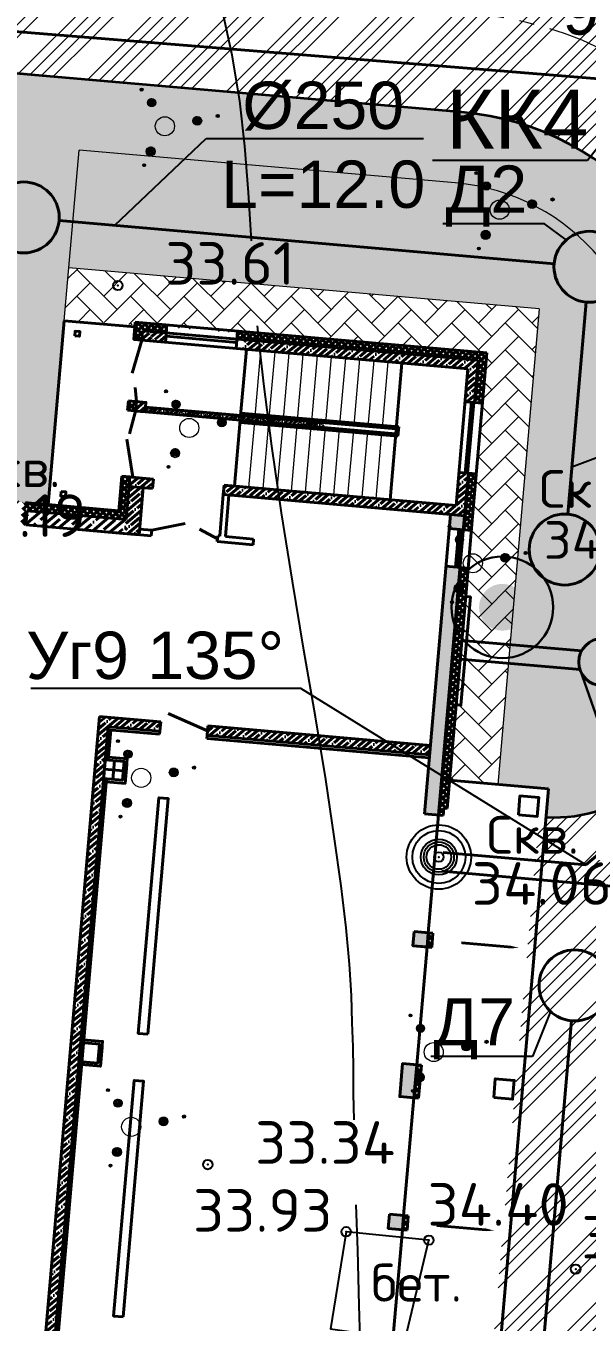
# Model space of a CAD drawing. Extents: x 8328 to 1441992, y -7354 to 642460.
# Drawn here: x 1441912.4 to 1441924.26, y 642279.61 to 642307.01 of the extents above; entities that cross this region are included whole.
import ezdxf
from ezdxf import colors
from ezdxf.entities.mleader import LeaderData, LeaderLine
from ezdxf.math import Vec2, Vec3

# ---------------------------------------------------------------- set-up
doc = ezdxf.new("R2010")
doc.units = 0
doc.header["$MEASUREMENT"] = 0
doc.header["$PDMODE"] = 32
doc.header["$PDSIZE"] = 0.2
doc.linetypes.add('CENTER', pattern=[20, 15, -1.7, 1.6, -1.7])
doc.linetypes.add('CONTI', pattern=[0])
for name, color, linetype, lineweight in [('01 - здание', 1, 'Continuous', 40), ('01-Контур', 1, 'Continuous', 40), ('02-Проезд', 5, 'Continuous', 35), ('10-Газон', 80, 'Continuous', 35), ('11-Штрих-тротуар', 40, 'Continuous', 15), ('19-вода', 5, 'Continuous', 40), ('19-дренаж', 6, 'Continuous', 40), ('19-канальяК1', 25, 'Continuous', 40), ('19-скважины', 7, 'Continuous', 30)]:
    doc.layers.add(name, color=color, linetype=linetype, lineweight=lineweight)
for name, color, linetype in [('GOR_BDEFAULT', 212, 'CONTI'), ('PI_OTD', 172, 'CONTI'), ('PI_OTDEFAULT', 172, 'CONTI'), ('PI_STDEFAULT', 6, 'CONTI'), ('Скв', 7, 'Continuous')]:
    doc.layers.add(name, color=color, linetype=linetype)
doc.styles.add('2_0-Ариел', font='arial.ttf', dxfattribs={"height": 2})
doc.styles.get("Standard").update_dxf_attribs({"font": 'txt.shx'})
doc.linetypes.add('Вода-1', pattern='A,15,-1,["В1",Standard,S=2,R=0,X=0,Y=-1],-3.3', length=19.3)
doc.linetypes.add('Дренаж-Д', pattern='A,20,-4,["Д",Standard,S=2,R=0,X=-2,Y=-1],-2.3', length=26.3)
doc.linetypes.add('Каналья-К1', pattern='A,20,-4,["К1",Standard,S=2,R=0,X=-2,Y=-1],-2.3', length=26.3)
pattern_1 = [(45, (1452.38544, -901.835), (-0.067351921, 0.067351921), []), (135, (1452.38544, -901.835), (-0.067351921, -0.067351921), [])]
pattern_2 = [(45, (1411.03127, -1534.55234), (-0.134703842, 0.134703842), []), (45, (1411.16598, -1534.55234), (-0.134703842, 0.134703842), [0.238125, -0.047625, 0, -0.047625])]

# ---------------------------------------------------------------- blocks, each defined once
blk = doc.blocks.new('Прокуратура_v1')
at = {"layer": '01 - здание', "lineweight": -2, "ltscale": 100}
h = blk.add_hatch(dxfattribs=at)
h.set_pattern_fill('ANSI37', color=256, scale=0.03)
h.set_pattern_definition(pattern_1)
edge = h.paths.add_edge_path()
edge.add_line((-7.31, -0.19), (-6.81, -0.19))
edge.add_line((-6.81, -0.19), (-6.81, -0.02))
edge.add_line((-6.81, -0.02), (-7.449, -0.02))
edge.add_arc((-7.486, -0.015), 0.0375, 279.5173, 352.8701, ccw=False)
edge.add_line((-7.48, -0.052), (-7.48, -0.39))
edge.add_line((-7.48, -0.39), (-7.31, -0.39))
edge.add_line((-7.31, -0.39), (-7.31, -0.19))
h.paths.add_polyline_path([(-7.31, -1.69), (-7.48, -1.69), (-7.48, -1.89), (-7.31, -1.89)])
edge = h.paths.add_edge_path()
edge.add_arc((-0.022, -0.021), 0.0375, 178.8259, 272.3048, ccw=False)
edge.add_line((-0.059, -0.02), (-5.31, -0.02))
edge.add_line((-5.31, -0.02), (-5.31, -0.19))
edge.add_line((-5.31, -0.19), (-0.19, -0.19))
edge.add_line((-0.19, -0.19), (-0.19, -0.39))
edge.add_line((-0.19, -0.39), (-0.02, -0.39))
edge.add_line((-0.02, -0.39), (-0.02, -0.058))
h.paths.add_polyline_path([(-0.02, -0.39), (-0.19, -0.39), (-0.19, -1.09), (-0.02, -1.09)])
h.paths.add_polyline_path([(-0.02, -2.59), (-0.19, -2.59), (-0.19, -3.49), (-0.02, -3.49)])
h.paths.add_polyline_path([(-0.02, -3.49), (-0.19, -3.49), (-0.19, -3.79), (-0.02, -3.79)])
h = blk.add_hatch(dxfattribs=at)
h.set_pattern_fill('ANSI35', color=256, scale=0.03)
h.set_pattern_definition(pattern_2)
h.paths.add_polyline_path([(-7.11, -0.19), (-7.31, -0.19), (-7.31, -0.39), (-7.11, -0.39)])
h.paths.add_polyline_path([(-5.237, -0.39), (-0.71, -0.39), (-0.71, -0.19), (-5.132, -0.19)])
h.paths.add_polyline_path([(-0.71, -0.39), (-0.39, -0.39), (-0.19, -0.39), (-0.19, -0.19), (-0.71, -0.19)])
h.paths.add_polyline_path([(-0.19, -0.39), (-0.39, -0.39), (-0.39, -1.09), (-0.19, -1.09)])
h.paths.add_polyline_path([(-0.39, -2.59), (-0.39, -3.29), (-0.71, -3.29), (-0.71, -3.49), (-0.49, -3.49), (-0.19, -3.49), (-0.19, -2.59)])
h.paths.add_polyline_path([(-0.71, -3.49), (-0.71, -3.29), (-5.31, -3.29), (-5.31, -3.49)])
h.paths.add_polyline_path([(-7.11, -1.89), (-7.11, -1.69), (-7.31, -1.69), (-7.31, -1.89)])
h = blk.add_hatch(dxfattribs=at)
h.set_pattern_fill('ANSI35', color=256, scale=0.03)
h.set_pattern_definition([(45, (1452.38544, -901.835), (-0.134703842, 0.134703842), []), (45, (1452.52014, -901.835), (-0.134703842, 0.134703842), [0.238125, -0.047625, 0, -0.047625])])
h.paths.add_polyline_path([(-7.11, -0.19), (-7.11, -0.39), (-6.81, -0.39), (-6.81, -0.19)])
h = blk.add_hatch(dxfattribs=at)
h.set_pattern_fill('ANSI36', color=256, scale=0.02)
h.set_pattern_definition([(45, (908.73407, -1437.101285), (0.0336759605, 0.1234785217), [0.15875, -0.03175, 0, -0.03175])])
h.paths.add_polyline_path([(-6.99, -1.81), (-7.09, -1.82), (-7.09, -1.9), (-6.99, -1.89)])
h.paths.add_polyline_path([(-3.333, -1.79), (-6.99, -1.79), (-6.99, -1.89), (-3.299, -1.89)])
h = blk.add_hatch(dxfattribs=at)
h.set_pattern_fill('ANSI37', color=256, scale=0.03)
h.set_pattern_definition(pattern_1)
h.paths.add_polyline_path([(-7.31, -3.49), (-7.48, -3.49), (-7.48, -4.02), (-8.98, -4.02), (-9.41, -4.02), (-9.41, -4.19), (-7.31, -4.19)])
h.paths.add_polyline_path([(-7.31, -3.29), (-7.48, -3.29), (-7.48, -3.49), (-7.31, -3.49)])
h = blk.add_hatch(dxfattribs=at)
h.set_pattern_fill('ANSI35', color=256, scale=0.03)
h.set_pattern_definition(pattern_2)
h.paths.add_polyline_path([(-7.11, -3.29), (-7.31, -3.29), (-7.31, -3.49), (-7.11, -3.49)])
h.paths.add_polyline_path([(-7.11, -3.49), (-6.81, -3.49), (-6.81, -3.29), (-7.11, -3.29)])
h = blk.add_hatch(dxfattribs=at)
h.set_pattern_fill('ANSI35', color=256, scale=0.03)
h.set_pattern_definition(pattern_2)
h.paths.add_polyline_path([(-7.11, -3.49), (-7.31, -3.49), (-7.31, -4.49), (-7.11, -4.49)])
h.paths.add_polyline_path([(-7.01, -3.49), (-7.11, -3.49), (-7.11, -4.49), (-7.01, -4.49)])
h = blk.add_hatch(dxfattribs=at)
h.set_pattern_fill('ANSI35', color=256, scale=0.03)
h.set_pattern_definition(pattern_2)
h.paths.add_polyline_path([(-0.19, -3.49), (-0.49, -3.49), (-0.49, -3.79), (-0.19, -3.79)])
h.paths.add_polyline_path([(-0.19, -4.59), (-0.49, -4.59), (-0.49, -9.49), (-0.19, -9.49)])
h.paths.add_polyline_path([(-0.19, -9.49), (-0.49, -9.49), (-0.49, -9.84), (-0.19, -9.84)])
h.paths.add_polyline_path([(-0.19, -12.34), (-0.49, -12.34), (-0.49, -12.64), (-0.19, -12.64)])
h.paths.add_polyline_path([(-0.19, -15.14), (-0.49, -15.14), (-0.49, -15.49), (-0.19, -15.49)])
h.paths.add_polyline_path([(-0.19, -15.49), (-0.49, -15.49), (-0.49, -15.84), (-0.19, -15.84)])
h.paths.add_polyline_path([(-0.19, -18.34), (-0.49, -18.34), (-0.49, -18.64), (-0.19, -18.64)])
h.paths.add_polyline_path([(-0.19, -21.14), (-0.49, -21.14), (-0.49, -21.49), (-0.19, -21.49)])
h.paths.add_polyline_path([(-0.19, -21.49), (-0.49, -21.49), (-0.49, -21.84), (-0.19, -21.84)])
h.paths.add_polyline_path([(-0.19, -24.34), (-0.49, -24.34), (-0.49, -24.64), (-0.19, -24.64)])
h.paths.add_polyline_path([(-0.19, -27.14), (-0.49, -27.14), (-0.49, -27.49), (-0.19, -27.49)])
h.paths.add_polyline_path([(-0.19, -27.49), (-0.49, -27.49), (-0.49, -27.84), (-0.19, -27.84)])
h.paths.add_polyline_path([(-0.19, -30.34), (-0.49, -30.34), (-0.49, -30.64), (-0.19, -30.64)])
h.paths.add_polyline_path([(-0.19, -33.14), (-0.49, -33.14), (-0.49, -33.49), (-0.19, -33.49)])
h.paths.add_polyline_path([(-0.19, -33.49), (-0.49, -33.49), (-0.49, -33.84), (-0.19, -33.84)])
h.paths.add_polyline_path([(-0.19, -36.34), (-0.49, -36.34), (-0.49, -36.64), (-0.19, -36.64)])
h.paths.add_polyline_path([(-0.19, -39.14), (-0.49, -39.14), (-0.49, -39.49), (-0.19, -39.49)])
h.paths.add_polyline_path([(-0.19, -39.49), (-0.49, -39.49), (-0.49, -39.69), (-0.19, -39.69)])
h = blk.add_hatch(dxfattribs=at)
h.set_pattern_fill('ANSI37', color=256, scale=0.03)
h.set_pattern_definition(pattern_1)
h.paths.add_polyline_path([(-9.41, -4.19), (-9.41, -4.02), (-9.457, -4.02, 0.002499), (-9.51, -4.031), (-9.51, -4.511, -0.005218), (-9.41, -4.49)])
h = blk.add_hatch(dxfattribs=at)
h.set_pattern_fill('ANSI35', color=256, scale=0.04)
h.set_pattern_definition([(45, (1452.38544, -901.835), (-0.179605122, 0.179605122), []), (45, (1452.56504, -901.835), (-0.179605122, 0.179605122), [0.3175, -0.0635, 0, -0.0635])])
h.paths.add_polyline_path([(-7.31, -4.191), (-9.41, -4.19), (-9.41, -4.49), (-7.31, -4.49)])
h = blk.add_hatch(dxfattribs=at)
h.set_pattern_fill('ANSI37', color=256, scale=0.03)
h.set_pattern_definition(pattern_1)
h.paths.add_polyline_path([(-0.02, -5.19), (-0.02, -4.59), (-0.19, -4.59), (-0.19, -9.49), (-0.02, -9.49), (-0.02, -9.129, -0.411161), (-0.057, -9.091, -0.411161), (-0.02, -9.054), (-0.02, -7.49)])
h.paths.add_polyline_path([(-0.02, -9.49), (-0.19, -9.49), (-0.19, -9.84), (-0.09, -9.84), (-0.09, -9.69), (-0.02, -9.69)])
h = blk.add_hatch(dxfattribs=at)
h.set_pattern_fill('ANSI35', color=256, scale=0.03)
h.set_pattern_definition(pattern_2)
h.paths.add_polyline_path([(-7.31, -15.49), (-7.51, -15.49), (-7.51, -21.49), (-7.31, -21.49), (-7.31, -21.29)])
h.paths.add_polyline_path([(-7.31, -9.49), (-7.51, -9.49), (-7.51, -15.49), (-7.31, -15.49), (-7.31, -15.29)])
h.paths.add_polyline_path([(-7.11, -8.39), (-7.51, -8.39), (-7.51, -9.49), (-7.31, -9.49), (-7.31, -9.29), (-7.31, -8.59), (-7.11, -8.59)])
h.paths.add_polyline_path([(-6.21, -8.39), (-6.564, -8.39), (-6.501, -8.59), (-6.21, -8.59)])
h.paths.add_polyline_path([(-6.564, -8.39), (-7.11, -8.39), (-7.11, -8.59), (-6.501, -8.59)])
h.paths.add_polyline_path([(-4.225, -8.39), (-5.21, -8.39), (-5.21, -8.59), (-4.208, -8.59)])
h.paths.add_polyline_path([(-0.71, -8.39), (-4.225, -8.39), (-4.208, -8.59), (-0.71, -8.59)])
h.paths.add_polyline_path([(-0.49, -8.39), (-0.71, -8.39), (-0.71, -8.59), (-0.49, -8.59)])
h = blk.add_hatch(dxfattribs=at)
h.set_pattern_fill('ANSI37', color=256, scale=0.03)
h.set_pattern_definition(pattern_1)
h.paths.add_polyline_path([(-0.09, -12.34), (-0.19, -12.34), (-0.19, -12.64), (-0.09, -12.64)])
h.paths.add_polyline_path([(-0.09, -15.14), (-0.19, -15.14), (-0.19, -15.49), (-0.09, -15.49)])
h.paths.add_polyline_path([(-0.09, -15.49), (-0.19, -15.49), (-0.19, -15.84), (-0.09, -15.84)])
h.paths.add_polyline_path([(-0.09, -18.34), (-0.19, -18.34), (-0.19, -18.64), (-0.09, -18.64)])
h.paths.add_polyline_path([(-0.09, -21.14), (-0.19, -21.14), (-0.19, -21.49), (-0.09, -21.49)])
h.paths.add_polyline_path([(-0.09, -21.49), (-0.19, -21.49), (-0.19, -21.84), (-0.09, -21.84)])
h.paths.add_polyline_path([(-0.09, -24.34), (-0.19, -24.34), (-0.19, -24.64), (-0.09, -24.64)])
h.paths.add_polyline_path([(-0.09, -27.14), (-0.19, -27.14), (-0.19, -27.49), (-0.09, -27.49)])
h.paths.add_polyline_path([(-0.09, -27.49), (-0.19, -27.49), (-0.19, -27.84), (-0.09, -27.84)])
h.paths.add_polyline_path([(-0.09, -30.34), (-0.19, -30.34), (-0.19, -30.64), (-0.09, -30.64)])
h.paths.add_polyline_path([(-0.09, -33.14), (-0.19, -33.14), (-0.19, -33.49), (-0.09, -33.49)])
h.paths.add_polyline_path([(-0.09, -33.49), (-0.19, -33.49), (-0.19, -33.84), (-0.09, -33.84)])
h.paths.add_polyline_path([(-0.09, -36.34), (-0.19, -36.34), (-0.19, -36.64), (-0.09, -36.64)])
h.paths.add_polyline_path([(-0.09, -39.14), (-0.19, -39.14), (-0.19, -39.49), (-0.09, -39.49)])
at = {"layer": '01 - здание', "ltscale": 100}
for p, q in [((-8.98, -0.12), (-8.98, -4.02)), ((-7.48, -0.12), (-8.98, -0.12)), ((-7.48, -0.02), (-0.02, -0.02)), ((-7.48, -0.39), (-7.48, -0.02)), ((-6.81, -0.39), (-6.81, -0.02)), ((-5.31, -0.39), (-5.31, -0.02)), ((-0.02, -0.02), (-0.02, -3.49)), ((-0.39, -3.29), (-0.39, -0.39)), ((-0.39, -3.29), (-0.39, -0.39)), ((-0.39, -3.29), (-0.39, -0.39)), ((-0.39, -3.29), (-0.39, -0.39)), ((-0.39, -3.29), (-0.39, -0.39)), ((-0.39, -3.29), (-0.39, -0.39)), ((-0.39, -3.29), (-0.39, -0.39)), ((-0.39, -3.29), (-0.39, -0.39)), ((-0.02, -1.09), (-0.39, -1.09)), ((-0.02, -2.59), (-0.39, -2.59)), ((-7.48, -4.02), (-7.48, -3.29)), ((-7.31, -3.29), (-7.48, -3.29)), ((-7.345, -3.29), (-6.81, -3.29)), ((-7.01, -4.49), (-7.01, -3.49)), ((-6.81, -3.29), (-6.81, -3.49)), ((-5.31, -3.29), (-0.39, -3.29)), ((-5.31, -3.29), (-5.31, -3.49)), ((-0.49, -3.49), (-5.31, -3.49)), ((-0.49, -9.84), (-0.49, -3.49)), ((-0.02, -3.49), (-0.02, -5.19)), ((-0.49, -3.79), (-0.02, -3.79)), ((-9.41, -4.02), (-9.457, -4.02)), ((-9.41, -4.02), (-7.48, -4.02)), ((-7.11, -4.49), (-9.41, -4.49)), ((-7.01, -4.49), (-8.43, -4.49)), ((-0.49, -4.59), (-0.02, -4.59)), ((0.08, -5.19), (-0.02, -5.19)), ((0.08, -5.19), (0.08, -7.49)), ((-0.02, -7.49), (-0.02, -9.69)), ((-7.51, -36.159), (-7.51, -8.39)), ((-6.21, -8.39), (-7.51, -8.39)), ((-6.21, -8.39), (-6.21, -8.59)), ((-0.49, -8.39), (-5.21, -8.39)), ((-5.21, -8.39), (-5.21, -8.59)), ((-6.21, -8.653), (-7.31, -8.653)), ((-7.247, -8.653), (-7.247, -9.29)), ((-6.21, -8.59), (-6.21, -8.653)), ((-5.21, -8.59), (-5.21, -8.653)), ((-0.49, -8.653), (-5.21, -8.653)), ((-0.02, -9.09), (2.08, -9.09)), ((2.08, -39.89), (2.08, -9.09)), ((-7.247, -9.69), (-7.247, -39.227)), ((-0.49, -9.84), (-0.09, -9.84)), ((-0.09, -9.84), (-0.09, -9.69)), ((-0.09, -9.69), (-0.02, -9.69)), ((-0.49, -12.34), (-0.09, -12.34)), ((-0.09, -12.64), (-0.09, -12.34)), ((-0.49, -12.64), (-0.09, -12.64)), ((-0.49, -12.64), (-0.09, -12.64)), ((-0.49, -15.84), (-0.49, -15.14)), ((-0.49, -15.14), (-0.09, -15.14)), ((-0.09, -15.84), (-0.09, -15.14)), ((-0.49, -15.84), (-0.09, -15.84)), ((-0.49, -18.64), (-0.49, -18.34)), ((-0.49, -18.34), (-0.09, -18.34)), ((-0.09, -18.64), (-0.09, -18.34)), ((-0.49, -18.64), (-0.09, -18.64)), ((-0.49, -18.64), (-0.09, -18.64))]:
    blk.add_line(p, q, dxfattribs=at)
at = {"layer": '01 - здание', "lineweight": -2, "ltscale": 100}
for p, q in [((-7.31, -0.19), (-0.19, -0.19)), ((-7.31, -0.39), (-7.31, -0.19)), ((-6.81, -0.19), (-5.31, -0.19)), ((-6.801, -0.259), (-5.31, -0.259)), ((-0.19, -1.09), (-0.19, -0.19)), ((-0.19, -1.09), (-0.19, -0.19)), ((-0.19, -1.09), (-0.19, -0.19)), ((-0.19, -1.09), (-0.19, -0.19)), ((-0.19, -1.09), (-0.19, -0.19)), ((-7.48, -0.39), (-7.31, -0.39)), ((-7.31, -0.39), (-7.453, -1.102)), ((-7.31, -0.39), (-0.39, -0.39)), ((-5.09, -1.79), (-5.09, -0.39)), ((-5.09, -0.39), (-5.09, -1.79)), ((-1.79, -3.29), (-1.79, -0.39)), ((-0.256, -1.09), (-0.256, -2.59)), ((-0.205, -1.09), (-0.205, -2.59)), ((-7.31, -1.69), (-7.366, -1.393)), ((-7.48, -1.89), (-7.48, -1.69)), ((-7.11, -1.69), (-7.48, -1.69)), ((-7.11, -1.89), (-7.48, -1.89)), ((-7.31, -1.89), (-7.395, -2.378)), ((-7.31, -1.89), (-7.31, -1.69)), ((-7.11, -1.79), (-7.11, -1.69)), ((-7.11, -1.69), (-7.11, -1.89)), ((-3.299, -1.79), (-7.11, -1.79)), ((-5.09, -1.89), (-7.11, -1.89)), ((-5.09, -1.74), (-1.74, -1.74)), ((-5.09, -1.89), (-1.79, -1.89)), ((-5.09, -3.29), (-5.09, -1.89)), ((-3.29, -1.79), (-1.79, -1.79)), ((-1.74, -1.94), (-1.74, -1.74)), ((-5.09, -1.94), (-1.74, -1.94)), ((-7.245, -3.29), (-7.441, -2.496)), ((-0.19, -3.49), (-0.19, -2.59)), ((-0.19, -3.49), (-0.19, -2.59)), ((-0.19, -3.49), (-0.19, -2.59)), ((-0.19, -3.49), (-0.19, -2.59)), ((-0.19, -3.49), (-0.19, -2.59)), ((-0.19, -3.49), (-0.19, -2.59)), ((-7.31, -4.191), (-7.31, -3.29)), ((-7.31, -3.49), (-6.81, -3.49)), ((-5.31, -4.37), (-5.31, -3.49)), ((-5.31, -4.37), (-5.31, -3.49)), ((-5.19, -4.37), (-5.19, -3.49)), ((-5.19, -4.37), (-5.19, -3.49)), ((-0.49, -3.49), (-0.19, -3.49)), ((-0.49, -3.49), (-0.19, -3.49)), ((-0.49, -3.49), (-0.19, -3.49)), ((-0.49, -3.49), (-0.19, -3.49)), ((-0.49, -3.49), (-0.19, -3.49)), ((-0.49, -3.49), (-0.19, -3.49)), ((-0.19, -9.84), (-0.19, -3.49)), ((-0.29, -3.79), (-0.29, -4.59)), ((-0.24, -3.79), (-0.24, -4.59)), ((-9, -4.059), (-9, -4.061)), ((-7.48, -4.02), (-8.98, -4.02)), ((-7.48, -4.02), (-8.43, -4.02)), ((-9.41, -4.19), (-9.41, -4.49)), ((-9.41, -4.19), (-7.31, -4.19)), ((-9.31, -4.19), (-7.31, -4.191)), ((-7.31, -4.19), (-8.43, -4.19)), ((-7.01, -4.37), (-6.75, -4.37)), ((-6.75, -4.37), (-6.058, -4.165)), ((-6.75, -4.37), (-6.75, -4.49)), ((-5.35, -4.43), (-5.746, -4.262)), ((-5.35, -4.37), (-5.31, -4.37)), ((-5.35, -4.37), (-5.35, -4.49)), ((-5.19, -4.37), (-4.59, -4.37)), ((-4.59, -4.37), (-4.59, -4.49)), ((-7.21, -4.49), (-6.75, -4.49)), ((-5.35, -4.49), (-4.59, -4.49)), ((-0.02, -5.19), (-0.02, -7.49)), ((0.08, -7.49), (-0.02, -7.49)), ((-5.21, -8.49), (-6.067, -8.2)), ((-7.31, -36.159), (-7.31, -8.59)), ((-6.21, -8.59), (-7.31, -8.59)), ((-0.49, -8.59), (-5.21, -8.59)), ((-7.11, -9.69), (-7.11, -9.29)), ((-6.91, -9.49), (-7.31, -9.49)), ((-0.19, -9.84), (-0.19, -12.34)), ((-0.49, -12.64), (-0.49, -12.34)), ((-0.19, -12.64), (-0.19, -12.34)), ((-0.19, -12.64), (-0.19, -15.14)), ((-0.19, -15.84), (-0.19, -15.14)), ((-0.19, -15.84), (-0.19, -18.34)), ((-0.19, -18.64), (-0.19, -18.34)), ((-0.19, -18.64), (-0.19, -21.14))]:
    blk.add_line(p, q, dxfattribs=at)
at = {"layer": '01 - здание', "lineweight": 15, "ltscale": 100}
for p, q in [((-4.79, -0.39), (-4.79, -1.79)), ((-4.49, -0.39), (-4.49, -1.79)), ((-4.19, -0.39), (-4.19, -1.79)), ((-3.89, -0.39), (-3.89, -1.79)), ((-3.59, -0.39), (-3.59, -1.79)), ((-3.29, -0.39), (-3.29, -1.79)), ((-2.99, -0.39), (-2.99, -1.79)), ((-2.69, -0.39), (-2.69, -1.79)), ((-2.39, -0.39), (-2.39, -1.79)), ((-2.09, -0.39), (-2.09, -1.79)), ((-4.79, -1.89), (-4.79, -3.29)), ((-4.49, -1.89), (-4.49, -3.29)), ((-4.19, -1.89), (-4.19, -3.29)), ((-3.89, -1.89), (-3.89, -3.29)), ((-3.59, -1.89), (-3.59, -3.29)), ((-3.29, -1.89), (-3.29, -3.29)), ((-2.99, -1.89), (-2.99, -3.29)), ((-2.69, -1.89), (-2.69, -3.29)), ((-2.39, -1.89), (-2.39, -3.29)), ((-2.09, -1.89), (-2.09, -3.29))]:
    blk.add_line(p, q, dxfattribs=at)
at = {"layer": '01 - здание', "ltscale": 100}
for points in [[(-8.73, -0.42), (-8.63, -0.42), (-8.63, -0.32), (-8.73, -0.32)], [(-0.49, -12.34), (-0.19, -12.34), (-0.19, -12.64), (-0.49, -12.64)], [(-0.19, -15.84), (-0.49, -15.84), (-0.49, -15.14), (-0.19, -15.14)], [(-0.49, -18.34), (-0.19, -18.34), (-0.19, -18.64), (-0.49, -18.64)]]:
    blk.add_lwpolyline(points, close=True, dxfattribs=at)
at = {"layer": '01 - здание', "lineweight": -2, "ltscale": 100}
for points in [[(-7.11, -1.89), (-7.31, -1.89), (-7.31, -1.69), (-7.11, -1.69)], [(-8.73, -3.72), (-8.63, -3.72), (-8.63, -3.82), (-8.73, -3.82)], [(-5.91, -14.99), (-6.11, -14.99), (-6.11, -9.99), (-5.91, -9.99)], [(-5.91, -20.99), (-6.11, -20.99), (-6.11, -15.99), (-5.91, -15.99)]]:
    blk.add_lwpolyline(points, close=True, dxfattribs=at)
at = {"layer": '01 - здание', "ltscale": 100}
for points in [[(-0.02, -5.19), (0.08, -5.19), (0.08, -7.49), (-0.02, -7.49)], [(-7.31, -9.69), (-7.31, -9.29), (-6.91, -9.29), (-6.91, -9.69), (-7.31, -9.69)], [(-7.247, -9.227), (-6.847, -9.227), (-6.847, -9.627)], [(1.49, -9.69), (1.49, -9.29), (1.89, -9.29), (1.89, -9.69), (1.49, -9.69)], [(-7.247, -9.753), (-6.847, -9.753), (-6.847, -9.353)], [(-7.31, -15.69), (-7.31, -15.29), (-6.91, -15.29), (-6.91, -15.69), (-7.31, -15.69)], [(-7.247, -15.227), (-6.847, -15.227), (-6.847, -15.627)], [(1.49, -15.69), (1.49, -15.29), (1.89, -15.29), (1.89, -15.69), (1.49, -15.69)], [(-7.247, -15.753), (-6.847, -15.753), (-6.847, -15.353)]]:
    blk.add_lwpolyline(points, dxfattribs=at)
blk = doc.blocks.new('_None')
blk = doc.blocks.new('A$C1F28701B')
at = {"color": 7}
for radius in [0.68, 0.56, 0.38, 0.32, 0.26]:
    blk.add_circle((0, 0), radius, dxfattribs=at)
blk = doc.blocks.new('A$C53CB0419')
at = {"lineweight": 9}
for centre, radius in [((-0.491, 0.774), 0.03), ((-0.492, 0.779), 0.0248), ((-0.495, 0.784), 0.0194), ((-0.497, 0.789), 0.0145), ((-0.5, 0.794), 0.00807), ((-0.279, 0.5), 0.0852), ((-0.281, 0.51), 0.0751), ((-0.284, 0.518), 0.0662), ((-0.287, 0.527), 0.0572), ((-0.289, 0.536), 0.0483), ((-0.291, 0.545), 0.0387), ((-0.292, 0.555), 0.0288), ((-0.293, 0.562), 0.0218), ((-0.297, 0.57), 0.0134), ((0, 0), 0.202), ((0.686, 0.115), 0.0918), ((0.685, 0.124), 0.0829), ((0.681, 0.13), 0.0756), ((0.678, 0.138), 0.0669), ((0.675, 0.147), 0.058), ((0.673, 0.156), 0.0489), ((0.672, 0.165), 0.0401), ((0.671, 0.174), 0.0314), ((0.67, 0.181), 0.0246), ((0.667, 0.188), 0.0173), ((0.664, 0.193), 0.0107), ((1.116, 0.216), 0.0329), ((1.122, 0.22), 0.0269), ((1.126, 0.225), 0.0199), ((1.133, 0.229), 0.0139), ((1.135, 0.234), 0.00789), ((-0.298, -0.533), 0.0949), ((-0.297, -0.522), 0.0842), ((-0.295, -0.512), 0.0745), ((-0.297, -0.502), 0.0645), ((-0.296, -0.493), 0.0548), ((-0.295, -0.483), 0.0452), ((-0.294, -0.475), 0.0377), ((-0.293, -0.466), 0.0294), ((-0.295, -0.459), 0.0222), ((-0.299, -0.452), 0.0145), ((-0.439, -0.82), 0.0296), ((-0.444, -0.825), 0.0228), ((-0.448, -0.829), 0.0172), ((-0.452, -0.832), 0.0122), ((-0.456, -0.835), 0.00717)]:
    blk.add_circle(centre, radius, dxfattribs=at)

msp = doc.modelspace()

# ---------------------------------------------------------------- hatches: boundary and pattern name
at = {"layer": '10-Газон', "linetype": 'Continuous', "lineweight": 15}
h = msp.add_hatch(dxfattribs=at)
h.set_pattern_fill('CROSS', color=256, scale=2.5, style=0)
edge = h.paths.add_edge_path()
edge.add_arc((1441893.815, 642336.416), 3.5, 85.0154, 175.0154)
edge.add_line((1441890.328, 642336.72), (1441886.271, 642290.197))
edge.add_line((1441886.271, 642290.197), (1441888.089, 642288.031))
edge.add_line((1441888.089, 642288.031), (1441884.718, 642249.377))
edge.add_line((1441884.718, 642249.377), (1441883.793, 642238.777))
edge.add_line((1441883.793, 642238.777), (1441868.215, 642227.571))
edge.add_line((1441868.215, 642227.571), (1441887.098, 642236.383))
edge.add_line((1441887.098, 642236.383), (1441888.205, 642249.073))
edge.add_line((1441888.205, 642249.073), (1441891.75, 642289.719))
edge.add_line((1441891.75, 642289.719), (1441889.757, 642289.893))
edge.add_line((1441889.757, 642289.893), (1441893.815, 642336.416))
edge.add_line((1441893.815, 642336.416), (1441916.329, 642334.453))
edge.add_line((1441916.329, 642334.453), (1441894.119, 642339.903))
h = msp.add_hatch(dxfattribs=at)
h.set_pattern_fill('AR-CONC', color=256, scale=0.1, style=0)
h.set_pattern_definition([(50, (114.90573, -55.97316), (0.7172601826, -0.06275213498), [0.075, -0.825]), (355, (114.9057, -55.97316), (-0.1387513336, 0.7521921337), [0.06, -0.66]), (100.45144446, (114.9655, -55.9784), (0.57850884673, 0.68943999097), [0.063740192, -0.701142112]), (46.1842, (114.9057, -55.7732), (1.06724133067, -0.1655192808), [0.1125, -1.2375]), (96.63563549, (114.9947, -55.787), (0.9346619457, 0.9741186008), [0.095610342, -1.05171376]), (351.18416399, (114.9057, -55.7732), (0.93466194505, 0.9741186003), [0.09, -0.990000001]), (21, (115.00573, -55.82316), (0.59690705212, -0.40261889067), [0.075, -0.825]), (326, (115.0057, -55.82316), (0.24331533192, 0.72515004505), [0.06, -0.66]), (71.45144474, (115.0555, -55.8567), (0.84022237673, 0.3225311528), [0.06374019, -0.701142112]), (37.5, (114.90573, -55.97316), (0.012159855317, 0.33289385383), [0, -0.652, 0, -0.67, 0, -0.6625]), (7.5, (114.90573, -55.97316), (0.26306953744, 0.39441171188), [0, -0.382, 0, -0.637, 0, -0.2525]), (327.5, (114.68273, -55.97316), (0.533822436172, -0.022554871734), [0, -0.25, 0, -0.78, 0, -1.035]), (317.5, (114.58273, -55.97316), (0.58318616934, 0.10010498233), [0, -0.325, 0, -0.518, 0, -0.735])])
edge = h.paths.add_edge_path()
edge.add_line((1441921.476, 642303.689), (1441913.526, 642304.382))
edge.add_line((1441913.526, 642304.382), (1441913.309, 642301.892))
edge.add_line((1441913.309, 642301.892), (1441923.251, 642301.025))
edge.add_line((1441923.251, 642301.025), (1441922.374, 642290.973))
edge.add_line((1441922.374, 642290.973), (1441923.45, 642290.879))
edge.add_line((1441923.45, 642290.879), (1441923.398, 642290.282))
edge.add_arc((1441923.579, 642293.277), 3, 266.5435, 295.0154)
edge.add_line((1441924.848, 642290.558), (1441925.568, 642298.815))
edge.add_arc((1441921.085, 642299.206), 4.5, 355.0154, 445.0154)
at = {"layer": '11-Штрих-тротуар', "linetype": 'Continuous', "lineweight": 15}
h = msp.add_hatch(dxfattribs=at)
h.set_pattern_fill('ANSI34', color=41, scale=1.5, angle=-6.5e-14, style=0)
edge = h.paths.add_edge_path()
edge.add_line((1441928.411, 642308.051), (1441917.588, 642309.75))
edge.add_arc((1441917.74, 642311.8), 2.055, 265.747, 364.6728)
edge.add_line((1441919.789, 642311.967), (1441913.812, 642312.488))
edge.add_line((1441913.812, 642312.488), (1441915.21, 642328.527))
edge.add_line((1441915.21, 642328.527), (1441920.49, 642328.067))
edge.add_arc((1441919.494, 642328.154), 1, 355.0154, 445.0154)
edge.add_line((1441919.581, 642329.15), (1441910.017, 642329.984))
edge.add_arc((1441909.93, 642328.988), 1, 85.0154, 175.0154)
edge.add_line((1441908.934, 642329.075), (1441914.214, 642328.614))
edge.add_line((1441914.214, 642328.614), (1441912.815, 642312.575))
edge.add_line((1441912.815, 642312.575), (1441906.838, 642313.097))
edge.add_line((1441906.838, 642313.097), (1441906.803, 642312.698))
edge.add_arc((1441908.795, 642312.524), 2, 175.0053, 265.0329)
edge.add_line((1441908.622, 642310.532), (1441911.943, 642306.026))
edge.add_arc((1441910.9, 642294.072), 12, 85.0154, 175.0154)
edge.add_line((1441898.946, 642295.114), (1441894.762, 642295.479))
edge.add_line((1441894.762, 642295.479), (1441895.544, 642304.445))
edge.add_line((1441895.544, 642304.445), (1441892.555, 642304.706))
edge.add_line((1441892.555, 642304.706), (1441893.25, 642312.676))
edge.add_line((1441893.25, 642312.676), (1441900.224, 642312.067))
edge.add_line((1441900.224, 642312.067), (1441901.544, 642327.21))
edge.add_line((1441901.544, 642327.21), (1441896.264, 642327.67))
edge.add_line((1441896.264, 642327.67), (1441896.916, 642335.142))
edge.add_line((1441896.916, 642335.142), (1441933.178, 642331.979))
edge.add_line((1441933.178, 642331.979), (1441931.658, 642314.545))
edge.add_line((1441931.658, 642314.545), (1441929.366, 642314.745))
edge.add_arc((1441929.106, 642311.757), 3, 85.0154, 175.0143)
edge.add_line((1441926.117, 642312.017), (1441926.05, 642311.245))
edge.add_arc((1441929.038, 642310.985), 3, 175.0143, 257.9199)
h = msp.add_hatch(dxfattribs=at)
h.set_pattern_fill('ANSI34', color=41, scale=1.5, angle=-6.5e-14, style=0)
edge = h.paths.add_edge_path()
edge.add_arc((1441894.001, 642234.737), 5, -2.6747, 63.0719, ccw=False)
edge.add_arc((1441894.177, 642235.839), 5, 265.0154, 344.5121, ccw=False)
edge.add_arc((1441890.249, 642219.696), 11.695, 42.4224, 72.6202, ccw=False)
edge.add_arc((1441894.177, 642235.839), 9.5, 299.6898, 338.1196)
edge.add_arc((1441907.632, 642230.435), 5, 87.1274, 158.1196, ccw=False)
edge.add_arc((1441907.733, 642232.432), 3, -4.9846, 87.1274, ccw=False)
edge.add_line((1441910.721, 642232.172), (1441910.452, 642229.085))
edge.add_line((1441910.452, 642229.085), (1441925.097, 642227.808))
edge.add_line((1441925.097, 642227.808), (1441932.065, 642307.709))
edge.add_line((1441932.065, 642307.709), (1441928.778, 642307.996))
edge.add_line((1441928.778, 642307.996), (1441917.588, 642309.75))
edge.add_line((1441917.588, 642309.75), (1441908.622, 642310.532))
edge.add_line((1441908.622, 642310.532), (1441911.943, 642306.026))
edge.add_line((1441911.943, 642306.026), (1441921.606, 642305.183))
edge.add_arc((1441921.085, 642299.206), 6, -4.9846, 85.0154, ccw=False)
edge.add_line((1441927.062, 642298.685), (1441926.568, 642293.016))
edge.add_arc((1441923.579, 642293.277), 3, 265.0154, 355.0154, ccw=False)
edge.add_line((1441923.319, 642290.288), (1441923.249, 642290.294))
edge.add_line((1441923.249, 642290.294), (1441920.677, 642260.806))
edge.add_line((1441920.677, 642260.806), (1441920.747, 642260.8))
edge.add_arc((1441920.486, 642257.812), 3, -4.9846, 85.0154, ccw=False)
edge.add_line((1441923.475, 642257.551), (1441922.502, 642246.403))
edge.add_arc((1441916.525, 642246.925), 6, 265.0154, 355.0154, ccw=False)
edge.add_line((1441916.004, 642240.947), (1441900.363, 642242.312))
edge.add_arc((1441900.885, 642248.289), 6, 175.0154, 265.0154, ccw=False)
edge.add_line((1441894.907, 642248.81), (1441898.946, 642295.114))
edge.add_line((1441898.946, 642295.114), (1441894.762, 642295.479))
edge.add_line((1441894.762, 642295.479), (1441890.723, 642249.175))
edge.add_arc((1441900.885, 642248.289), 10.2, 175.0154, 243.072)
h = msp.add_hatch(dxfattribs=at)
h.set_pattern_fill('AR-B88', color=13, scale=0.075, angle=175, style=0)
edge = h.paths.add_edge_path()
edge.add_line((1441921.606, 642305.183), (1441913.039, 642305.931))
edge.add_arc((1441910.972, 642294.034), 12.074, 80.143, 174.8692)
edge.add_line((1441898.946, 642295.114), (1441895.251, 642252.755))
edge.add_line((1441895.251, 642252.755), (1441896.746, 642252.625))
edge.add_line((1441896.746, 642252.625), (1441900.44, 642294.984))
edge.add_arc((1441910.9, 642294.072), 10.5, 158.3924, 175.0151, ccw=False)
edge.add_line((1441901.138, 642297.938), (1441912.873, 642296.891))
edge.add_line((1441912.873, 642296.891), (1441913.526, 642304.382))
edge.add_line((1441913.526, 642304.382), (1441921.476, 642303.689))
edge.add_arc((1441921.085, 642299.206), 4.5, -4.9846, 85.0154, ccw=False)
edge.add_line((1441925.568, 642298.815), (1441924.848, 642290.558))
edge.add_arc((1441923.579, 642293.277), 3, 295.0154, 355.0154)
edge.add_line((1441926.568, 642293.016), (1441927.062, 642298.685))
edge.add_arc((1441921.085, 642299.206), 6, 355.0154, 445.0154)
h = msp.add_hatch(dxfattribs=at)
h.set_pattern_fill('AR-HBONE', color=40, scale=0.1, style=0)
h.paths.add_polyline_path([(1441923.251, 642301.025), (1441913.309, 642301.892), (1441913.214, 642300.8), (1441922.168, 642300.115), (1441921.378, 642291.06), (1441922.374, 642290.973)])
h = msp.add_hatch(dxfattribs=at)
h.set_pattern_fill('AR-HBONE', color=40, scale=0.1, style=0)
h.set_pattern_definition([(45, (2.4598, 28.20294), (0, 0.56568542495), [1.2, -0.4]), (135, (2.74263, 28.48578), (0, 0.56568542495), [1.2, -0.4])])
edge = h.paths.add_edge_path()
edge.add_line((1441906.471, 642289.549), (1441907.487, 642289.461))
edge.add_line((1441907.487, 642289.461), (1441907.675, 642291.853))
edge.add_line((1441907.675, 642291.853), (1441907.808, 642293.147))
edge.add_line((1441907.808, 642293.147), (1441907.819, 642293.146))
edge.add_line((1441907.819, 642293.146), (1441908.023, 642293.748))
edge.add_line((1441908.023, 642293.748), (1441908.32, 642294.356))
edge.add_line((1441908.32, 642294.356), (1441908.66, 642294.855))
edge.add_line((1441908.66, 642294.855), (1441909.08, 642295.331))
edge.add_line((1441909.08, 642295.331), (1441909.692, 642295.913))
edge.add_line((1441909.692, 642295.913), (1441910.383, 642296.333))
edge.add_line((1441910.383, 642296.333), (1441911.167, 642296.661))
edge.add_line((1441911.167, 642296.661), (1441911.771, 642296.834))
edge.add_line((1441911.771, 642296.834), (1441912.307, 642296.939))
edge.add_line((1441912.307, 642296.939), (1441912.87, 642296.929))
edge.add_line((1441912.87, 642296.929), (1441912.257, 642296.968))
edge.add_arc((1441911.69, 642291.99), 5.011, 83.4953, 180.5694)
edge.add_line((1441906.679, 642291.94), (1441906.471, 642289.549))
h.paths.add_polyline_path([(1441903.064, 642263.838), (1441902.977, 642262.842), (1441905.149, 642262.653), (1441907.383, 642288.265), (1441906.366, 642288.354), (1441904.219, 642263.737)])
edge = h.paths.add_edge_path()
edge.add_line((1441900.791, 642258.726), (1441899.795, 642258.813))
edge.add_line((1441899.795, 642258.813), (1441899.236, 642252.407))
edge.add_line((1441899.236, 642252.407), (1441900.592, 642252.289))
edge.add_arc((1441905.366, 642253.744), 4.991, 175.639, 196.95, ccw=False)
edge.add_line((1441900.39, 642254.124), (1441900.791, 642258.726))
h.paths.add_polyline_path([(1441899.899, 642260.009), (1441900.895, 642259.922), (1441901.164, 642263), (1441901.682, 642262.955), (1441901.769, 642263.951), (1441900.254, 642264.083)])
at = {"layer": '19-скважины', "extrusion": (0, 0, -1)}
msp.add_hatch(color=256, dxfattribs=at).paths.add_polyline_path([(-1441922.968, 642294.719, -1), (-1441921.979, 642294.719, -1)])

# ---------------------------------------------------------------- linework, layer by layer
at = {"color": 7, "linetype": 'Continuous', "elevation": 33.93}
msp.add_lwpolyline([(1441919.17, 642281.52), (1441918.84, 642279.47), (1441920.42, 642279.24), (1441920.92, 642281.34), (1441919.17, 642281.52)], dxfattribs=at)
at = {"layer": '01-Контур', "lineweight": -2}
for points in [[(1441921.605, 642287.627, 0.0563, 0.0563, 0), (1441922.258, 642287.57, 0.188, 0, 0), (1441922.819, 642287.521, 0, 0, 0)], [(1441921.083, 642281.65, 0.0563, 0.0563, 0), (1441921.737, 642281.593, 0.188, 0, 0), (1441922.297, 642281.544, 0, 0, 0)]]:
    msp.add_lwpolyline(points, format="xyseb", dxfattribs=at)
at = {"layer": '02-Проезд'}
msp.add_line((1441921.606, 642305.183), (1441911.943, 642306.026), dxfattribs=at)
at = {"layer": '02-Проезд', "lineweight": 15}
for p, q in [((1441913.212, 642300.776), (1441913.526, 642304.382)), ((1441921.476, 642303.689), (1441913.526, 642304.382)), ((1441923.251, 642301.025), (1441913.309, 642301.892)), ((1441923.251, 642301.025), (1441922.374, 642290.973))]:
    msp.add_line(p, q, dxfattribs=at)
at = {"layer": '02-Проезд', "linetype": 'CENTER', "lineweight": 15, "ltscale": 0.2}
msp.add_arc((1441921.085, 642299.206), 8.1, 355.0154, 85.0154, dxfattribs=at)
at = {"layer": '02-Проезд'}
for centre, radius, start, end in [((1441921.085, 642299.206), 6, 355.0154, 85.0154), ((1441923.579, 642293.277), 3, 266.5435, 355.0154)]:
    msp.add_arc(centre, radius, start, end, dxfattribs=at)
at = {"layer": '02-Проезд', "lineweight": 15}
msp.add_arc((1441921.085, 642299.206), 4.5, 355.0154, 85.0154, dxfattribs=at)
at = {"layer": '19-вода', "linetype": 'Вода-1', "ltscale": 0.6}
for p, q in [((1441924.234, 642289.275), (1441925.859, 642290.639)), ((1441921.225, 642289.537), (1441924.234, 642289.275)), ((1441921.191, 642289.139), (1441925.21, 642288.788))]:
    msp.add_line(p, q, dxfattribs=at)
at = {"layer": '19-дренаж', "linetype": 'Дренаж-Д', "ltscale": 0.4}
for p, q in [((1441913.105, 642302.893), (1441923.565, 642301.981)), ((1441924.247, 642301.169), (1441923.856, 642296.686)), ((1441920.327, 642244.636), (1441923.933, 642285.979))]:
    msp.add_line(p, q, dxfattribs=at)
at = {"layer": '19-дренаж', "ltscale": 0.8}
for centre in [(1441912.358, 642302.959), (1441924.313, 642301.916), (1441923.791, 642295.939), (1441923.998, 642286.726)]:
    msp.add_circle(centre, 0.75, dxfattribs=at)
at = {"layer": '19-канальяК1', "linetype": 'Каналья-К1', "ltscale": 0.5}
msp.add_line((1441894.261, 642308.335), (1441925.16, 642305.839), dxfattribs=at)
at = {"layer": '19-канальяК1'}
for p, q in [((1441921.617, 642294.02), (1441924.149, 642293.799)), ((1441921.582, 642293.622), (1441924.114, 642293.401))]:
    msp.add_line(p, q, dxfattribs=at)
at = {"layer": '19-канальяК1', "linetype": 'ByBlock', "lineweight": 30}
msp.add_line((1441924.116, 642293.395), (1441926.533, 642286.497), dxfattribs=at)
at = {"layer": '19-канальяК1'}
msp.add_circle((1441924.588, 642293.56), 0.5, dxfattribs=at)
at = {"layer": '19-скважины', "extrusion": (0, 0, -1)}
msp.add_circle((-1441922.474, 642294.719), 1.074, dxfattribs=at)
at = {"layer": 'GOR_BDEFAULT', "color": 212}
for points in [[(1441917.173, 642302.465, 3.15), (1441917.107, 642303.484, 3.15), (1441917.032, 642304.463, 3.15), (1441916.927, 642305.422, 3.15), (1441916.762, 642306.389, 3.15), (1441916.557, 642307.326, 3.15), (1441916.302, 642308.292, 3.15), (1441916.037, 642309.268, 3.15), (1441915.772, 642310.254, 3.15), (1441915.537, 642311.221, 3.15), (1441915.352, 642312.178, 3.15), (1441915.247, 642313.106, 3.15), (1441915.234, 642313.986, 3.15), (1441915.281, 642314.827, 3.15), (1441915.388, 642315.629, 3.15), (1441915.517, 642316.381, 3.15), (1441915.645, 642317.103, 3.15), (1441915.755, 642317.775, 3.15), (1441915.805, 642318.406, 3.15), (1441915.795, 642319.026, 3.15), (1441915.726, 642319.615, 3.15)], [(1441919.342, 642283.887, 3.15), (1441919.323, 642284.436, 3.15), (1441919.325, 642284.956, 3.15), (1441919.318, 642285.426, 3.15), (1441919.3, 642285.936, 3.15), (1441919.281, 642286.516, 3.15), (1441919.241, 642287.175, 3.15), (1441919.169, 642287.944, 3.15), (1441919.065, 642288.833, 3.15), (1441918.919, 642289.871, 3.15), (1441918.74, 642291.078, 3.15), (1441918.52, 642292.405, 3.15), (1441918.278, 642293.811, 3.15), (1441918.035, 642295.268, 3.15), (1441917.802, 642296.714, 3.15), (1441917.601, 642298.121, 3.15), (1441917.43, 642299.439, 3.15), (1441917.36, 642300.068, 3.15), (1441917.301, 642300.667, 3.15)], [(1441919.613, 642265.169, 3.15), (1441919.647, 642265.579, 3.15), (1441919.668, 642266.12, 3.15), (1441919.697, 642266.84, 3.15), (1441919.703, 642267.75, 3.15), (1441919.705, 642268.89, 3.15), (1441919.684, 642270.27, 3.15), (1441919.659, 642271.85, 3.15), (1441919.623, 642273.54, 3.15), (1441919.576, 642275.269, 3.15), (1441919.53, 642276.969, 3.15), (1441919.485, 642278.548, 3.15), (1441919.443, 642279.958, 3.15), (1441919.415, 642281.127, 3.15), (1441919.38, 642282.087, 3.15)]]:
    msp.add_polyline3d(points, dxfattribs=at)
at = {"layer": 'PI_STDEFAULT', "color": 7}
for p in [(1441914.347, 642301.521, 2.76), (1441921.13, 642289.44, 34.06), (1441916.246, 642282.938, 2.49), (1441919.17, 642281.52, 33.93), (1441920.92, 642281.34, 34.4), (1441924.022, 642280.729, 4.13)]:
    msp.add_point(p, dxfattribs=at)

# ---------------------------------------------------------------- block references
at = {"color": 7, "linetype": 'Continuous'}
for p in [(1441915.34, 642304.886), (1441922.415, 642303.123), (1441915.855, 642298.509), (1441921.848, 642295.649), (1441914.84, 642291.114), (1441921.022, 642285.317), (1441914.628, 642283.737)]:
    msp.add_blockref('A$C53CB0419', p, dxfattribs=at)
at = {"layer": '01-Контур', "rotation": 355.0154292557599}
msp.add_blockref('Прокуратура_v1', (1441922.168, 642300.115), dxfattribs=at)
at = {"layer": 'Скв', "color": 7, "linetype": 'Continuous'}
msp.add_blockref('A$C1F28701B', (1441921.13, 642289.44, 34.06), dxfattribs=at)

# ---------------------------------------------------------------- texts
at = {"color": 7}
msp.add_text('бет.', height=0.8, dxfattribs=at).set_placement((1441919.701, 642280.043))
at = {"layer": '19-скважины'}
for s, p in [('Скв.2', (1441923.245, 642296.82)), ('34.75', (1441923.349, 642295.741))]:
    msp.add_text(s, height=0.8, dxfattribs=at).set_placement(p)
at = {"layer": 'PI_OTD', "color": 7}
for s, p in [('33.61', (1441915.347, 642301.537)), ('33.34', (1441917.246, 642282.954)), ('34.40', (1441920.889, 642281.646)), ('33.93', (1441915.933, 642281.52)), ('34.98', (1441924.141, 642280.952))]:
    msp.add_text(s, height=0.9, dxfattribs=at).set_placement(p)
at = {"layer": 'PI_OTDEFAULT', "color": 7}
for s, p in [('33.19', (1441910.926, 642296.206)), ('34.06', (1441921.826, 642288.429))]:
    msp.add_text(s, height=0.9, dxfattribs=at).set_placement(p)
at = {"layer": 'Скв', "color": 7}
for p in [(1441911.177, 642297.258, 0.08), (1441922.137, 642289.508, 0.95)]:
    msp.add_text('Скв.', height=0.8, dxfattribs=at).set_placement(p)

# ---------------------------------------------------------------- leaders
at = {"layer": '19-вода', "lineweight": 30}
ml = msp.add_multileader_mtext('Standard', dxfattribs=at)
ml.set_content('%%C160 L=15.5', color=256, style='2_0-Ариел')
ml.set_leader_properties()
ml.set_arrow_properties(name='NONE')
ml.build(insert=Vec2(0, 0))
ml.multileader.update_dxf_attribs({"text_left_attachment_type": 6, "text_right_attachment_type": 6, "dogleg_length": 0.36, "arrow_head_size": 0.09})
ctx = ml.context
ctx.base_point, ctx.char_height, ctx.arrow_head_size, ctx.landing_gap_size, ctx.plane_origin = Vec3(1441914.842, 642308.631), 1, 0.09, 0.045, Vec3(1441928.047, 642319.556)
ctx.left_attachment, ctx.right_attachment, ctx.text_align_type = 6, 6, 1
notes = []
notes.append((ctx, [(1, (1, 1, 0), (1441914.482, 642308.631), (1, 0), 0.36, [(0, [(1441914.538, 642310.899)], 0, [])])]))
ctx.mtext.insert, ctx.mtext.alignment, ctx.mtext.flow_direction = Vec3(1441918.889, 642309.831), 2, 5
ml = msp.add_multileader_mtext('Standard', dxfattribs=at)
ml.set_content('Уг7\\P90%%D', color=256, style='2_0-Ариел')
ml.set_leader_properties()
ml.set_arrow_properties(name='NONE')
ml.build(insert=Vec2(0, 0))
ml.multileader.update_dxf_attribs({"text_left_attachment_type": 6, "text_right_attachment_type": 6, "dogleg_length": 0.36, "arrow_head_size": 0.09})
ctx = ml.context
ctx.base_point, ctx.char_height, ctx.arrow_head_size, ctx.landing_gap_size, ctx.plane_origin = Vec3(1441923.703, 642308.291), 1, 0.09, 0.045, Vec3(1441937.589, 642317.541)
ctx.left_attachment, ctx.right_attachment, ctx.text_align_type = 6, 6, 1
notes.append((ctx, [(0, (1, 1, 0), (1441926.256, 642308.291), (-1, 0), 0.36, [(0, [(1441927.529, 642309.796)], 0, [])])]))
ctx.mtext.insert, ctx.mtext.alignment, ctx.mtext.flow_direction = Vec3(1441924.799, 642309.491), 2, 5
ml = msp.add_multileader_mtext('Standard', dxfattribs=at)
ml.set_content('Уг9 135%%D', color=256, style='2_0-Ариел')
ml.set_leader_properties()
ml.set_arrow_properties(name='NONE')
ml.build(insert=Vec2(0, 0))
ml.multileader.update_dxf_attribs({"text_left_attachment_type": 6, "text_right_attachment_type": 6, "dogleg_length": 0.36, "arrow_head_size": 0.09})
ctx = ml.context
ctx.base_point, ctx.char_height, ctx.arrow_head_size, ctx.landing_gap_size, ctx.plane_origin = Vec3(1441912.412, 642293.003, 7.15), 1, 0.09, 0.045, Vec3(1441954.593, 642290.244, 7.15)
ctx.left_attachment, ctx.right_attachment, ctx.text_align_type = 6, 6, 1
notes.append((ctx, [(0, (1, 1, 0), (1441918.214, 642293.003, 7.15), (-1, 0), 0.36, [(0, [(1441924.234, 642289.275, 7.15)], 0, [])])]))
ctx.mtext.insert, ctx.mtext.alignment, ctx.mtext.flow_direction = Vec3(1441915.133, 642294.203, 7.15), 2, 5
at = {"layer": '19-дренаж', "lineweight": 30}
ml = msp.add_multileader_mtext('Standard', dxfattribs=at)
ml.set_content('%%C250\\PL=12.0', color=256, style='2_0-Ариел')
ml.set_leader_properties()
ml.set_arrow_properties(name='NONE')
ml.build(insert=Vec2(0, 0))
ml.multileader.update_dxf_attribs({"text_left_attachment_type": 6, "text_right_attachment_type": 6, "dogleg_length": 0.36, "arrow_head_size": 0.09})
ctx = ml.context
ctx.base_point, ctx.char_height, ctx.arrow_head_size, ctx.landing_gap_size, ctx.plane_origin = Vec3(1441916.57, 642304.629), 1, 0.09, 0.045, Vec3(1441917.571, 642312.289)
ctx.left_attachment, ctx.right_attachment, ctx.text_align_type = 6, 6, 1
notes.append((ctx, [(1, (1, 1, 0), (1441916.21, 642304.629), (1, 0), 0.36, [(0, [(1441914.276, 642302.791)], 0, [])])]))
ctx.mtext.insert, ctx.mtext.alignment, ctx.mtext.flow_direction = Vec3(1441918.686, 642305.829), 2, 5
ml = msp.add_multileader_mtext('Standard', dxfattribs=at)
ml.set_content('Д2', color=256, style='2_0-Ариел')
ml.set_leader_properties()
ml.set_arrow_properties(name='NONE')
ml.build(insert=Vec2(0, 0))
ml.multileader.update_dxf_attribs({"text_left_attachment_type": 6, "text_right_attachment_type": 6, "dogleg_length": 0.36, "arrow_head_size": 0.09})
ctx = ml.context
ctx.base_point, ctx.char_height, ctx.arrow_head_size, ctx.landing_gap_size, ctx.plane_origin = Vec3(1441921.267, 642302.824), 1, 0.09, 0.045, Vec3(1441905.056, 642317.763)
ctx.left_attachment, ctx.right_attachment, ctx.text_align_type = 6, 6, 1
notes.append((ctx, [(0, (1, 1, 0), (1441923.366, 642302.824), (-1, 0), 0.36, [(0, [(1441923.822, 642302.483)], 0, [])])]))
ctx.mtext.insert, ctx.mtext.alignment, ctx.mtext.flow_direction = Vec3(1441922.136, 642304.057), 2, 5
ml = msp.add_multileader_mtext('Standard', dxfattribs=at)
ml.set_content('%%C250 L=8.0', color=256, style='2_0-Ариел')
ml.set_leader_properties()
ml.set_arrow_properties(name='NONE')
ml.build(insert=Vec2(0, 0))
ml.multileader.update_dxf_attribs({"text_left_attachment_type": 6, "text_right_attachment_type": 6, "dogleg_length": 0.36, "arrow_head_size": 0.09})
ctx = ml.context
ctx.base_point, ctx.char_height, ctx.arrow_head_size, ctx.landing_gap_size, ctx.plane_origin = Vec3(1441935.149, 642301.792), 1, 0.09, 0.045, Vec3(1441918.311, 642303.132)
ctx.left_attachment, ctx.right_attachment, ctx.text_align_type = 6, 6, 1
notes.append((ctx, [(1, (1, 1, 0), (1441934.789, 642301.792), (1, 0), 0.36, [(0, [(1441923.944, 642297.686)], 0, [])])]))
ctx.mtext.insert, ctx.mtext.alignment, ctx.mtext.flow_direction = Vec3(1441938.802, 642302.992), 2, 5
ml = msp.add_multileader_mtext('Standard', dxfattribs=at)
ml.set_content('Д7', color=256, style='2_0-Ариел')
ml.set_leader_properties()
ml.set_arrow_properties(name='NONE')
ml.build(insert=Vec2(0, 0))
ml.multileader.update_dxf_attribs({"text_left_attachment_type": 6, "text_right_attachment_type": 6, "dogleg_length": 0.36, "arrow_head_size": 0.09})
ctx = ml.context
ctx.base_point, ctx.char_height, ctx.arrow_head_size, ctx.landing_gap_size, ctx.plane_origin = Vec3(1441921.001, 642285.223, 3.65), 1, 0.09, 0.045, Vec3(1441911.318, 642300.568, 3.65)
ctx.left_attachment, ctx.right_attachment, ctx.text_align_type = 6, 6, 1
notes.append((ctx, [(0, (1, 1, 0), (1441923.11, 642285.223, 3.65), (-1, 0), 0.36, [(0, [(1441923.49, 642286.174, 3.65)], 0, [])])]))
ctx.mtext.insert, ctx.mtext.alignment, ctx.mtext.flow_direction = Vec3(1441921.876, 642286.456, 3.65), 2, 5
at = {"layer": '19-канальяК1', "lineweight": 30}
ml = msp.add_multileader_mtext('Standard', dxfattribs=at)
ml.set_content('КК4', color=256, style='2_0-Ариел')
ml.set_leader_properties()
ml.set_arrow_properties(name='NONE')
ml.build(insert=Vec2(0, 0))
ml.multileader.update_dxf_attribs({"text_left_attachment_type": 6, "text_right_attachment_type": 6, "dogleg_length": 0, "arrow_head_size": 0.5})
ctx = ml.context
ctx.base_point, ctx.char_height, ctx.arrow_head_size, ctx.landing_gap_size, ctx.plane_origin = Vec3(1441921.309, 642304.163), 1.25, 0.5, 0.09, Vec3(1441990.355, 642368.304)
ctx.left_attachment, ctx.right_attachment, ctx.text_align_type = 6, 6, 1
notes.append((ctx, [(1, (1, 1, 0), (1441924.273, 642304.163), (-1, 0), 0, [(0, [(1441925.293, 642305.46)], 0, [])])]))
ctx.mtext.insert, ctx.mtext.alignment, ctx.mtext.flow_direction = Vec3(1441922.791, 642305.663), 2, 5
for ctx, leaders in notes:
    for number, flags, end, landing, length, lines in leaders:
        leader = LeaderData()
        leader.index, (leader.has_last_leader_line, leader.has_dogleg_vector, leader.attachment_direction) = number, flags
        leader.last_leader_point, leader.dogleg_vector, leader.dogleg_length = Vec3(end), Vec3(landing), length
        for number, points, colour, breaks in lines:
            line = LeaderLine()
            line.index, line.vertices, line.color, line.breaks = number, Vec3.list(points), colors.encode_raw_color(colour), breaks
            leader.lines.append(line)
        ctx.leaders.append(leader)

doc.saveas('drawing.dxf')
